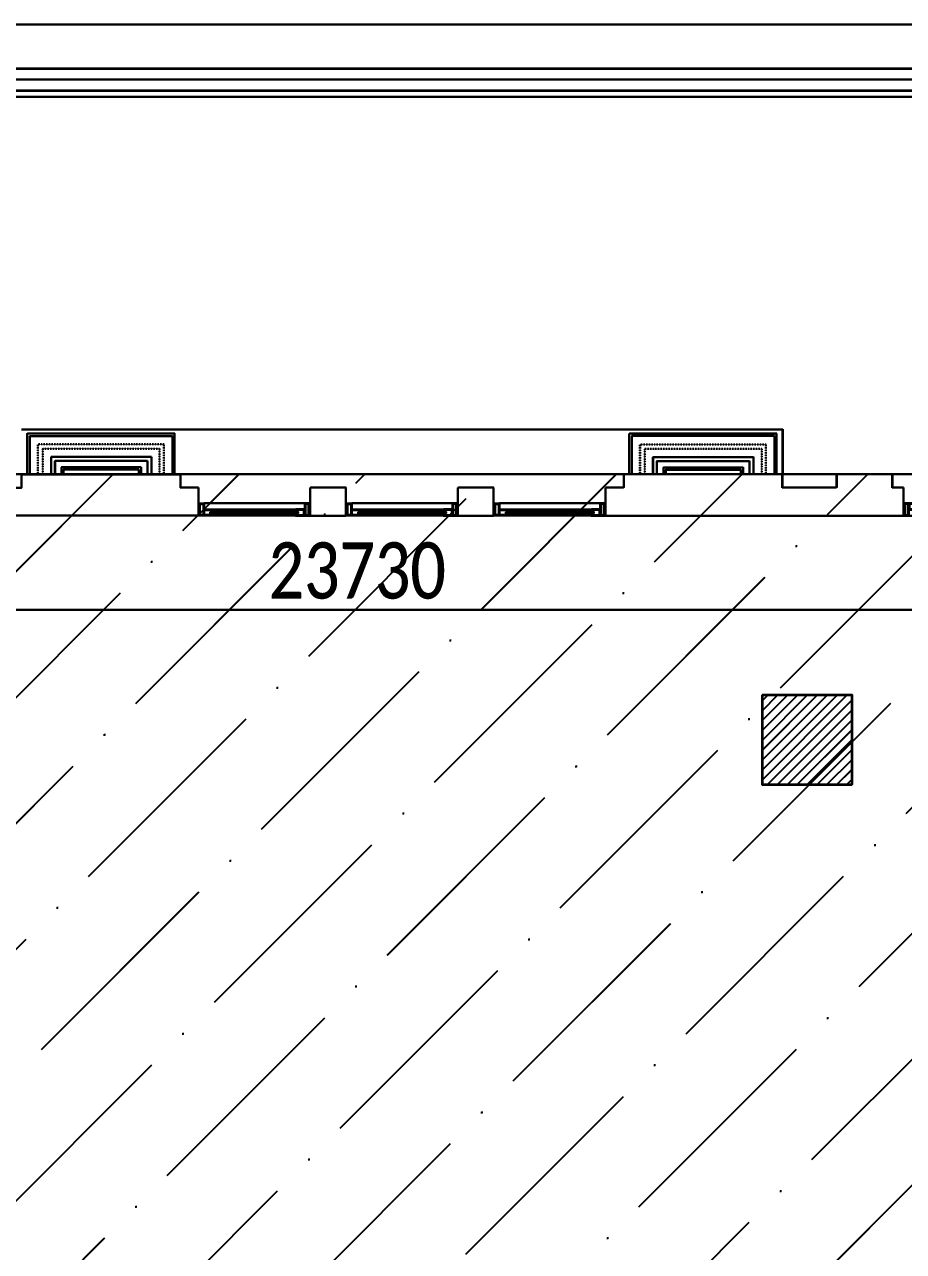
# Model space of a CAD drawing. Header units: inches. Extents: x 4821 to 127877, y 58012 to 433683.
# Drawn here: x 67672 to 75517, y 92464 to 103408 of the extents above; entities that cross this region are included whole.
import ezdxf

# ---------------------------------------------------------------- set-up
doc = ezdxf.new("R2010")
doc.units = ezdxf.units.IN
doc.header["$MEASUREMENT"] = 0
doc.linetypes.add('$1$$5$HIDDEN', pattern=[0.375, 0.25, -0.125])
for name, color, linetype in [('$0$A-WAL-CMU', 7, 'Continuous'), ('$1$A-ELV', 11, 'Continuous'), ('$1$A-LIN-10', 8, 'Continuous'), ('$1$A-LIN-30', 40, 'Continuous'), ('A-ANNO-DIMS', 90, 'Continuous'), ('A-FLOR-IDEN', 11, 'Continuous'), ('A-WAL-CMU', 7, 'Continuous'), ('A-WALL', 53, 'Continuous'), ('A-WIN', 141, 'Continuous'), ('COL FISRT$0$COL GROUND$0$Cloums$0$A-COL-HAT', 8, 'Continuous'), ('COL FISRT$0$COL GROUND$0$Cloums$0$A-COL-RFC', 210, 'Continuous'), ('ELECTRICAL', 4, 'Continuous'), ('HA', 9, 'Continuous')]:
    doc.layers.add(name, color=color, linetype=linetype)
doc.styles.add('T25-100', font='calibri.ttf', dxfattribs={"width": 0.8, "height": 250})
doc.styles.add('T25-200', font='calibri.ttf', dxfattribs={"width": 0.8, "height": 500})
doc.dimstyles.new('D100', dxfattribs={"dimtxt": 250, "dimasz": 100, "dimexe": 0.18, "dimexo": 0.0625, "dimgap": 90, "dimtad": 1, "dimdec": 0, "dimrnd": 5, "dimzin": 9, "dimdsep": 46, "dimtxsty": 'T25-100', "dimblk": 'ARCHTICK', "dimcen": 90, "dimse1": 1, "dimse2": 1, "dimclrd": 256, "dimclre": 90, "dimclrt": 7, "dimazin": 0, "dimtfac": 200, "dimtdec": 0, "dimtofl": 0, "dimtmove": 2, "dimatfit": 3, "dimldrblk": 'DOT', "dimfxl": 1, "dimtolj": 1, "dimarcsym": 0})

# ---------------------------------------------------------------- blocks, each defined once
blk = doc.blocks.new('COL FISRT')
at = {"layer": 'COL FISRT$0$COL GROUND$0$Cloums$0$A-COL-HAT'}
h = blk.add_hatch(dxfattribs=at)
h.set_pattern_fill('ANSI31', color=256, scale=500)
h.set_pattern_definition([(45, (1133291.507, -1550303.88), (-44.194174, 44.194174), [])])
h.paths.add_polyline_path([(1187528, -1509097), (1187528, -1509897), (1186728, -1509897), (1186728, -1509097)])
at = {"layer": 'COL FISRT$0$COL GROUND$0$Cloums$0$A-COL-RFC', "linetype": 'Continuous', "elevation": 0}
blk.add_lwpolyline([(1187528, -1509897), (1186728, -1509897), (1186728, -1509097), (1187528, -1509097)], close=True, dxfattribs=at)
blk = doc.blocks.new('$0$fggffg')
at = {"layer": '$1$A-ELV'}
for p, q in [((1450089, 602816, 0), (1450089, 602454, 0)), ((1451403, 602816, 0), (1451403, 602454, 0)), ((1451403, 602454, 0), (1450089, 602454, 0))]:
    blk.add_line(p, q, dxfattribs=at)
at = {"layer": '$1$A-ELV', "color": 39}
for p, q in [((1450298, 602663), (1450298, 602816)), ((1450333, 602698), (1450333, 602816)), ((1451159, 602698), (1451159, 602816)), ((1451194, 602663), (1451194, 602816)), ((1450298, 602663), (1451194, 602663)), ((1450333, 602698), (1451159, 602698))]:
    blk.add_line(p, q, dxfattribs=at)
at = {"layer": '$1$A-LIN-10'}
for p, q in [((1450110, 602475, 0), (1450110, 602816)), ((1450110, 602475, 0), (1450110, 602816)), ((1451383, 602475, 0), (1451383, 602816)), ((1451383, 602475, 0), (1451383, 602816)), ((1451383, 602475, 0), (1450110, 602475, 0))]:
    blk.add_line(p, q, dxfattribs=at)
at = {"layer": '$1$A-LIN-10', "linetype": '$1$$5$HIDDEN', "ltscale": 0.2}
for p, q in [((1450185, 602816, 0), (1450185, 602550, 0)), ((1450225, 602590), (1450225, 602816)), ((1451268, 602590), (1451268, 602816)), ((1451308, 602816, 0), (1451308, 602550, 0)), ((1451268, 602590), (1450225, 602590)), ((1450185, 602550, 0), (1451308, 602550, 0))]:
    blk.add_line(p, q, dxfattribs=at)
at = {"layer": '$1$A-LIN-30'}
for p, q in [((1450391, 602756, 0), (1450391, 602816, 0)), ((1450411, 602776, 0), (1450411, 602816, 0)), ((1450411, 602776), (1451082, 602776)), ((1451082, 602776, 0), (1451082, 602816, 0)), ((1451102, 602756, 0), (1451102, 602816, 0)), ((1450391, 602756), (1451102, 602756))]:
    blk.add_line(p, q, dxfattribs=at)
blk = doc.blocks.new('A$C27065016')
at = {"layer": 'A-WAL-CMU', "elevation": 0}
blk.add_lwpolyline([(1417, 482), (1417, 362), (0, 362), (0, 482)], dxfattribs=at)
at = {"layer": '$0$A-WAL-CMU'}
blk.add_blockref('$0$fggffg', (-1450038, -602454, 0), dxfattribs=at)
blk = doc.blocks.new('n win')
for points in [[(1070203, -1333385, 0.506094), (1070194, -1333379), (1070194, -1333382), (1070182, -1333382), (1070182, -1333385)], [(1070203, -1333397, -0.506094), (1070194, -1333402), (1070194, -1333400), (1070182, -1333400), (1070182, -1333397)], [(1072124, -1333385, -0.506094), (1072134, -1333379), (1072134, -1333382), (1072145, -1333382), (1072145, -1333385)], [(1072124, -1333397, 0.506094), (1072134, -1333402), (1072134, -1333400), (1072145, -1333400), (1072145, -1333397)]]:
    blk.add_hatch(color=2).paths.add_polyline_path(points)
at = {"color": 2}
for p, q in [((1070074, -1333363, 0), (1070064, -1333363, 0)), ((1072254, -1333363, 0), (1072264, -1333363, 0)), ((1070064, -1333473, 0), (1070074, -1333473, 0)), ((1072264, -1333473, 0), (1072254, -1333473, 0))]:
    blk.add_line(p, q, dxfattribs=at)
for p, q in [((1072134, -1333363, 1035), (1070194, -1333363, 0)), ((1072214, -1333473, 1221), (1070114, -1333473, 0)), ((1070194, -1333418, 0), (1072134, -1333418, 1035))]:
    blk.add_line(p, q)
at = {"color": 2, "elevation": 1035}
for points in [[(1070074, -1333473), (1070114, -1333473), (1070114, -1333363), (1070114, -1333363), (1070114, -1333363), (1070074, -1333363)], [(1072254, -1333473), (1072214, -1333473), (1072214, -1333363), (1072214, -1333363), (1072214, -1333363), (1072254, -1333363)]]:
    blk.add_lwpolyline(points, close=True, dxfattribs=at)
at = {"color": 2}
for points, elevation in [([(1070194, -1333385), (1070194, -1333363), (1070114, -1333363), (1070114, -1333418), (1070194, -1333418), (1070194, -1333397)], 0), ([(1072134, -1333385), (1072134, -1333363), (1072214, -1333363), (1072214, -1333418), (1072134, -1333418), (1072134, -1333397)], 1035)]:
    blk.add_lwpolyline(points, dxfattribs=dict(at, elevation=elevation))
at = {"color": 9, "elevation": 1035}
for points in [[(1070079, -1333468), (1070109, -1333468), (1070109, -1333368), (1070079, -1333368)], [(1072249, -1333468), (1072219, -1333468), (1072219, -1333368), (1072249, -1333368)]]:
    blk.add_lwpolyline(points, close=True, dxfattribs=at)
at = {"color": 9}
for points, elevation in [([(1070189, -1333385), (1070189, -1333368), (1070118, -1333368), (1070118, -1333414), (1070189, -1333414), (1070189, -1333397)], 0), ([(1072138, -1333385), (1072138, -1333368), (1072209, -1333368), (1072209, -1333414), (1072138, -1333414), (1072138, -1333397)], 1035)]:
    blk.add_lwpolyline(points, dxfattribs=dict(at, elevation=elevation))
at = {"elevation": 1035}
blk.add_lwpolyline([(1070172, -1333397), (1072155, -1333397), (1072155, -1333385), (1070172, -1333385)], close=True, dxfattribs=at)
at = {"color": 2, "elevation": 1035}
for points in [[(1070203, -1333385, 0.506094), (1070194, -1333379), (1070194, -1333382), (1070182, -1333382), (1070182, -1333385)], [(1070203, -1333397, -0.506094), (1070194, -1333402), (1070194, -1333400), (1070182, -1333400), (1070182, -1333397)], [(1072124, -1333385, -0.506094), (1072134, -1333379), (1072134, -1333382), (1072145, -1333382), (1072145, -1333385)], [(1072124, -1333397, 0.506094), (1072134, -1333402), (1072134, -1333400), (1072145, -1333400), (1072145, -1333397)]]:
    blk.add_lwpolyline(points, format="xyb", close=True, dxfattribs=at)
blk = doc.blocks.new('1MMM')
for points in [[(1183353, -1712344, 0.506094), (1183343, -1712339), (1183343, -1712341), (1183332, -1712341), (1183332, -1712344)], [(1184073, -1712344, -0.506094), (1184083, -1712338), (1184083, -1712341), (1184094, -1712341), (1184094, -1712344)], [(1183353, -1712356, -0.506094), (1183343, -1712362), (1183343, -1712359), (1183332, -1712359), (1183332, -1712356)], [(1184073, -1712356, 0.506094), (1184083, -1712362), (1184083, -1712359), (1184094, -1712359), (1184094, -1712356)]]:
    blk.add_hatch(color=2).paths.add_polyline_path(points)
at = {"color": 2}
for p, q in [((1183213, -1712268, 0), (1183223, -1712268, 0)), ((1184213, -1712268, 0), (1184203, -1712268, 0)), ((1183223, -1712378, 0), (1183213, -1712378, 0)), ((1184203, -1712378, 0), (1184213, -1712378, 0))]:
    blk.add_line(p, q, dxfattribs=at)
for p, q in [((1184163, -1712268, 1221), (1183263, -1712268, 0)), ((1183343, -1712323, 0), (1184083, -1712323, 1035)), ((1184083, -1712378, 1035), (1183343, -1712378, 0))]:
    blk.add_line(p, q)
at = {"color": 2, "elevation": 1035}
for points in [[(1183223, -1712268), (1183263, -1712268), (1183263, -1712378), (1183263, -1712378), (1183263, -1712378), (1183223, -1712378)], [(1184203, -1712268), (1184163, -1712268), (1184163, -1712378), (1184163, -1712378), (1184163, -1712378), (1184203, -1712378)]]:
    blk.add_lwpolyline(points, close=True, dxfattribs=at)
at = {"color": 9, "elevation": 1035}
for points in [[(1183228, -1712273), (1183258, -1712273), (1183258, -1712373), (1183228, -1712373)], [(1184198, -1712273), (1184168, -1712273), (1184168, -1712373), (1184198, -1712373)]]:
    blk.add_lwpolyline(points, close=True, dxfattribs=at)
at = {"color": 2}
for points, elevation in [([(1183343, -1712356), (1183343, -1712378), (1183263, -1712378), (1183263, -1712323), (1183343, -1712323), (1183343, -1712344)], 0), ([(1184083, -1712356), (1184083, -1712378), (1184163, -1712378), (1184163, -1712323), (1184083, -1712323), (1184083, -1712344)], 1035)]:
    blk.add_lwpolyline(points, dxfattribs=dict(at, elevation=elevation))
at = {"color": 9}
for points, elevation in [([(1183338, -1712356), (1183338, -1712373), (1183267, -1712373), (1183267, -1712327), (1183338, -1712327), (1183338, -1712344)], 0), ([(1184087, -1712356), (1184087, -1712373), (1184158, -1712373), (1184158, -1712327), (1184087, -1712327), (1184087, -1712344)], 1035)]:
    blk.add_lwpolyline(points, dxfattribs=dict(at, elevation=elevation))
at = {"color": 2, "elevation": 1035}
for points in [[(1183353, -1712344, 0.506094), (1183343, -1712339), (1183343, -1712341), (1183332, -1712341), (1183332, -1712344)], [(1184073, -1712344, -0.506094), (1184083, -1712338), (1184083, -1712341), (1184094, -1712341), (1184094, -1712344)], [(1183353, -1712356, -0.506094), (1183343, -1712362), (1183343, -1712359), (1183332, -1712359), (1183332, -1712356)], [(1184073, -1712356, 0.506094), (1184083, -1712362), (1184083, -1712359), (1184094, -1712359), (1184094, -1712356)]]:
    blk.add_lwpolyline(points, format="xyb", close=True, dxfattribs=at)
at = {"elevation": 1035}
blk.add_lwpolyline([(1183322, -1712344), (1184104, -1712344), (1184104, -1712356), (1183322, -1712356)], close=True, dxfattribs=at)
blk = doc.blocks.new('FIRST SLAB EDGE')
at = {"layer": 'A-FLOR-IDEN'}
for p, q in [((1180713, -1711044, 0), (1187503, -1711044, 0)), ((1187503, -1711044, 0), (1187503, -1711444, 0))]:
    blk.add_line(p, q, dxfattribs=at)
at = {"layer": 'A-WAL-CMU'}
for p, q in [((1188485, -1711444, 0), (1187985, -1711444, 0)), ((1187985, -1711444, 0), (1187985, -1711564, 0)), ((1188485, -1711564, 0), (1188485, -1711444, 0)), ((1183289, -1711814, 0), (1183289, -1711564, 0)), ((1183608, -1711814, 0), (1183608, -1711564, 0)), ((1184608, -1711814, 0), (1184608, -1711564, 0)), ((1184926, -1711814, 0), (1184926, -1711564, 0)), ((1185926, -1711814, 0), (1185926, -1711564, 0)), ((1188581, -1711564, 0), (1188485, -1711564, 0))]:
    blk.add_line(p, q, dxfattribs=at)
at = {"layer": 'A-WAL-CMU', "elevation": 0}
for points in [[(1182289, -1711564), (1182289, -1711814), (1178339, -1711814), (1178339, -1711564), (1178613, -1711564), (1178613, -1711444), (1179312, -1711444)], [(1179312, -1711444), (1180011, -1711444), (1180011, -1711564), (1180713, -1711564), (1180713, -1711444), (1182130, -1711444), (1182130, -1711564)], [(1182289, -1711564), (1182130, -1711564)], [(1183608, -1711564), (1183289, -1711564)], [(1184926, -1711564), (1184608, -1711564)], [(1186086, -1711564), (1185926, -1711564)], [(1187985, -1711564), (1187503, -1711564)], [(1188581, -1711564), (1188581, -1711814)], [(1183289, -1711814), (1183608, -1711814)], [(1184608, -1711814), (1184926, -1711814)], [(1185926, -1711814), (1188581, -1711814)]]:
    blk.add_lwpolyline(points, dxfattribs=at)
at = {"layer": '$0$A-WAL-CMU', "rotation": 180}
blk.add_blockref('$0$fggffg', (2632168, -1108627, 0), dxfattribs=at)
at = {"layer": 'A-WAL-CMU', "xscale": -1, "rotation": 180}
blk.add_blockref('A$C27065016', (1186086, -1711082, 0), dxfattribs=at)
at = {"layer": 'A-WIN'}
for p in [(-924, 564), (395, 564), (1713, 564)]:
    blk.add_blockref('1MMM', p, dxfattribs=at)
at = {"layer": 'A-WIN', "xscale": -1}
blk.add_blockref('n win', (2260845, -378341, 0), dxfattribs=at)
blk = doc.blocks.new('BANDA-MOATAZ')
at = {"color": 10}
blk.add_lwpolyline([(0, 0), (0, 40500), (-57155, 40500), (-57155, 0)], close=True, dxfattribs=at)
at = {"const_width": 17.5}
for points in [[(-350, 350), (-350, 40150), (-56805, 40150), (-56805, 350)], [(-525, 5112.5), (-525, 39975), (-56630, 39975), (-56630, 5112.5)]]:
    blk.add_lwpolyline(points, close=True, dxfattribs=at)
at = {"color": 131}
blk.add_lwpolyline([(-437.5, 437.5), (-437.5, 40062.5), (-56717.5, 40062.5), (-56717.5, 437.5)], close=True, dxfattribs=at)
at = {"layer": 'ELECTRICAL', "color": 131}
blk.add_lwpolyline([(-575, 5162.5), (-575, 39925), (-56580, 39925), (-56580, 5162.5)], close=True, dxfattribs=at)
blk = doc.blocks.new('_ArchTick')
at = {"color": 0, "linetype": 'ByBlock', "const_width": 0.15}
blk.add_lwpolyline([(-0.5, -0.5), (0.5, 0.5)], dxfattribs=at)
blk = doc.blocks.new('*D177')
at = {"layer": 'A-ANNO-DIMS', "lineweight": -2, "transparency": 16777216}
blk.add_line((58780, 98191), (82508, 98191), dxfattribs=at)
at = {"layer": 'Defpoints', "color": 0, "transparency": 16777216}
for p in [(82508, 98191), (58780, 97901, 0), (82508, 97612, 1209)]:
    blk.add_point(p, dxfattribs=at)
at = {"layer": 'A-ANNO-DIMS', "lineweight": -2, "transparency": 16777216, "xscale": 100, "yscale": 100, "zscale": 100, "rotation": 180}
blk.add_blockref('_ArchTick', (58780, 98191), dxfattribs=at)
at = {"layer": 'A-ANNO-DIMS', "lineweight": -2, "transparency": 16777216, "xscale": 100, "yscale": 100, "zscale": 100}
blk.add_blockref('_ArchTick', (82508, 98191), dxfattribs=at)
at = {"layer": 'A-ANNO-DIMS', "color": 7, "transparency": 16777216, "insert": (70644, 98537), "char_height": 500, "attachment_point": 5, "style": 'T25-200'}
blk.add_mtext('\\A1;23730', dxfattribs=at)
blk = doc.blocks.new('_Dot')
at = {"lineweight": -2}
blk.add_line((-0.5, 0), (-1, 0), dxfattribs=at)
at = {"const_width": 0.5}
blk.add_lwpolyline([(-0.25, 0, 1), (0.25, 0, 1)], format="xyb", close=True, dxfattribs=at)
blk = doc.blocks.new('*D351')
at = {"layer": 'A-ANNO-DIMS', "lineweight": -2, "transparency": 16777216}
blk.add_line((58777, 98188), (82504, 98188), dxfattribs=at)
at = {"layer": 'Defpoints', "color": 0, "transparency": 16777216}
for p in [(82504, 98188), (58777, 97898, 0), (82504, 97609, 1209)]:
    blk.add_point(p, dxfattribs=at)
at = {"layer": 'A-ANNO-DIMS', "lineweight": -2, "transparency": 16777216, "xscale": 100, "yscale": 100, "zscale": 100, "rotation": 180}
blk.add_blockref('_ArchTick', (58777, 98188), dxfattribs=at)
at = {"layer": 'A-ANNO-DIMS', "lineweight": -2, "transparency": 16777216, "xscale": 100, "yscale": 100, "zscale": 100}
blk.add_blockref('_ArchTick', (82504, 98188), dxfattribs=at)
at = {"layer": 'A-ANNO-DIMS', "color": 7, "transparency": 16777216, "insert": (70640, 98534), "char_height": 500, "attachment_point": 5, "style": 'T25-200'}
blk.add_mtext('\\A1;23730', dxfattribs=at)

msp = doc.modelspace()

# ---------------------------------------------------------------- hatches: boundary and pattern name
at = {"layer": 'A-WALL'}
h = msp.add_hatch(dxfattribs=at)
h.set_pattern_fill('ANSI36', color=3, scale=250)
h.set_pattern_definition([(45, (-1055551.8, -59242.16), (420.9495, 1543.4815), [1984.375, -396.875, 0, -396.875])])
h.paths.add_polyline_path([(82875.6, 99395.8), (58653.6, 99395.8), (58653.6, 89400.9), (58642, 89400.9), (58665.2, 85775.9), (58653.5, 85774.2), (58653.8, 82526), (74680, 82525.9), (74680, 85525.9), (80078.8, 85525.9), (80055.6, 89400.9), (82875.6, 89400.9)])
h = msp.add_hatch(dxfattribs=at)
h.set_pattern_fill('ANSI36', color=3, scale=250)
h.set_pattern_definition([(45, (-1055548.4, -59239.2), (420.9495, 1543.4815), [1984.375, -396.875, 0, -396.875])])
h.paths.add_polyline_path([(82879, 99398.8), (58657, 99398.8), (58657, 89403.9), (58645.4, 89403.9), (58668.6, 85778.8), (58656.9, 85777.2), (58657.2, 82529), (74683.4, 82528.8), (74683.4, 85528.8), (80082.2, 85528.8), (80059, 89403.9), (82879, 89403.9)])

# ---------------------------------------------------------------- linework, layer by layer
at = {"layer": 'A-WAL-CMU'}
for points in [[(74527, 97425.9), (74254.8, 97425.9), (74254.8, 96625.9), (74527, 96625.9)], [(74530.4, 97428.8), (74258.2, 97428.8), (74258.2, 96628.8), (74530.4, 96628.8)], [(74777, 96625.9), (75054.8, 96625.9), (75054.8, 97425.9), (74777, 97425.9)], [(74780.4, 96628.8), (75058.2, 96628.8), (75058.2, 97428.8), (74780.4, 97428.8)]]:
    msp.add_lwpolyline(points, dxfattribs=at)
at = {"layer": 'A-WALL'}
for points in [[(82874.9, 99395.9), (82875, 89400.9), (87604.3, 89400.9), (87604.3, 80603.3), (82874.3, 80603.3), (82874.9, 68904.5), (66209.3, 68904.5), (66209.3, 82275.8), (51096, 82275.8), (51096, 68904.5), (34429, 68904.5), (34429.7, 80603.3), (29699.4, 80603.3), (29696.7, 89400.8), (34429.7, 89400.9), (34429.7, 99395.9), (82874.9, 99395.9)], [(82878.3, 99398.8), (82878.3, 89403.9), (87607.7, 89403.9), (87607.7, 80606.3), (82877.7, 80606.3), (82878.3, 68907.5), (66212.7, 68907.5), (66212.7, 82278.8), (51099.4, 82278.8), (51099.4, 68907.5), (34432.4, 68907.5), (34433.1, 80606.3), (29702.8, 80606.3), (29700.1, 89403.8), (34433.1, 89403.9), (34433.1, 99398.8), (82878.3, 99398.8)], [(34429, 99395.9), (82874.3, 99395.9), (82874.3, 89400.9), (80054.3, 89400.9), (80077.5, 85525.9), (74678.8, 85525.9), (74678.8, 82525.9), (42729.2, 82526), (42728.9, 85774.2), (39976.5, 85775.9), (39953.3, 89400.9), (34429.2, 89400.9), (34429.2, 99395.9)], [(34432.4, 99398.8), (82877.7, 99398.8), (82877.7, 89403.9), (80057.7, 89403.9), (80080.9, 85528.8), (74682.2, 85528.8), (74682.2, 82528.8), (42732.6, 82529), (42732.3, 85777.2), (39979.9, 85778.8), (39956.7, 89403.9), (34432.6, 89403.9), (34432.6, 99398.8)]]:
    msp.add_lwpolyline(points, dxfattribs=at)
at = {"layer": 'A-WALL', "elevation": 0}
for points in [[(75054.8, 97425.9), (74254.8, 97425.9), (74254.8, 96625.9), (75054.8, 96625.9)], [(75058.2, 97428.8), (74258.2, 97428.8), (74258.2, 96628.8), (75058.2, 96628.8)]]:
    msp.add_lwpolyline(points, close=True, dxfattribs=at)
at = {"layer": 'HA', "elevation": 0}
for points in [[(51096, 68904.5), (34430.4, 68904.5), (34430.4, 80603.3), (29699.4, 80603.3), (29698.8, 89398.6), (34429.7, 89398.6), (34429.7, 99395.9), (82874.9, 99395.9), (82875, 89400.9), (87604.3, 89400.9), (87575.6, 80603.3), (82874.9, 80603.3), (82874.9, 68904.5), (34429, 68907.1)], [(51099.4, 68907.5), (34433.8, 68907.5), (34433.8, 80606.3), (29702.8, 80606.3), (29702.2, 89401.6), (34433.1, 89401.6), (34433.1, 99398.8), (82878.3, 99398.8), (82878.3, 89403.9), (87607.7, 89403.9), (87579, 80606.3), (82878.3, 80606.3), (82878.3, 68907.5), (34432.4, 68910.1)]]:
    msp.add_lwpolyline(points, dxfattribs=at)

# ---------------------------------------------------------------- block references
at = {"xscale": 1.12079201326193, "yscale": 1.12079201326193, "zscale": 1.12079201326193}
for p in [(90643.4, 58012.5, 0), (90646.8, 58015.5, 0)]:
    msp.add_blockref('BANDA-MOATAZ', p, dxfattribs=at)
at = {"layer": 'A-WAL-CMU'}
for name, p in [('FIRST SLAB EDGE', (-1113068, 1810839.4, 0)), ('FIRST SLAB EDGE', (-1113064.6, 1810842.4, 0)), ('COL FISRT', (-1112473.6, 1606522.9)), ('COL FISRT', (-1112470.2, 1606525.9))]:
    msp.add_blockref(name, p, dxfattribs=at)

# ---------------------------------------------------------------- dimensions: what is measured, and where the dimension line sits
at = {"layer": 'A-ANNO-DIMS'}
for base, p1, p2, picture, middle in [((82504.3, 98188, 0), (58776.5, 97897.9), (82504.3, 97608.9, 1209.3), '*D351', (70640.4, 98534.2, 0)), ((82507.7, 98191, 0), (58779.9, 97900.9), (82507.7, 97611.9, 1209.3), '*D177', (70643.8, 98537.2, 0))]:
    dim = msp.add_linear_dim(base=base, p1=p1, p2=p2, dimstyle='D100', override={"dimtxt": 1000, "dimtxsty": 'T25-200'}, dxfattribs=at)
    dim.commit()
    dim.dimension.update_dxf_attribs({"geometry": picture, "text_midpoint": middle})

doc.saveas('drawing.dxf')
